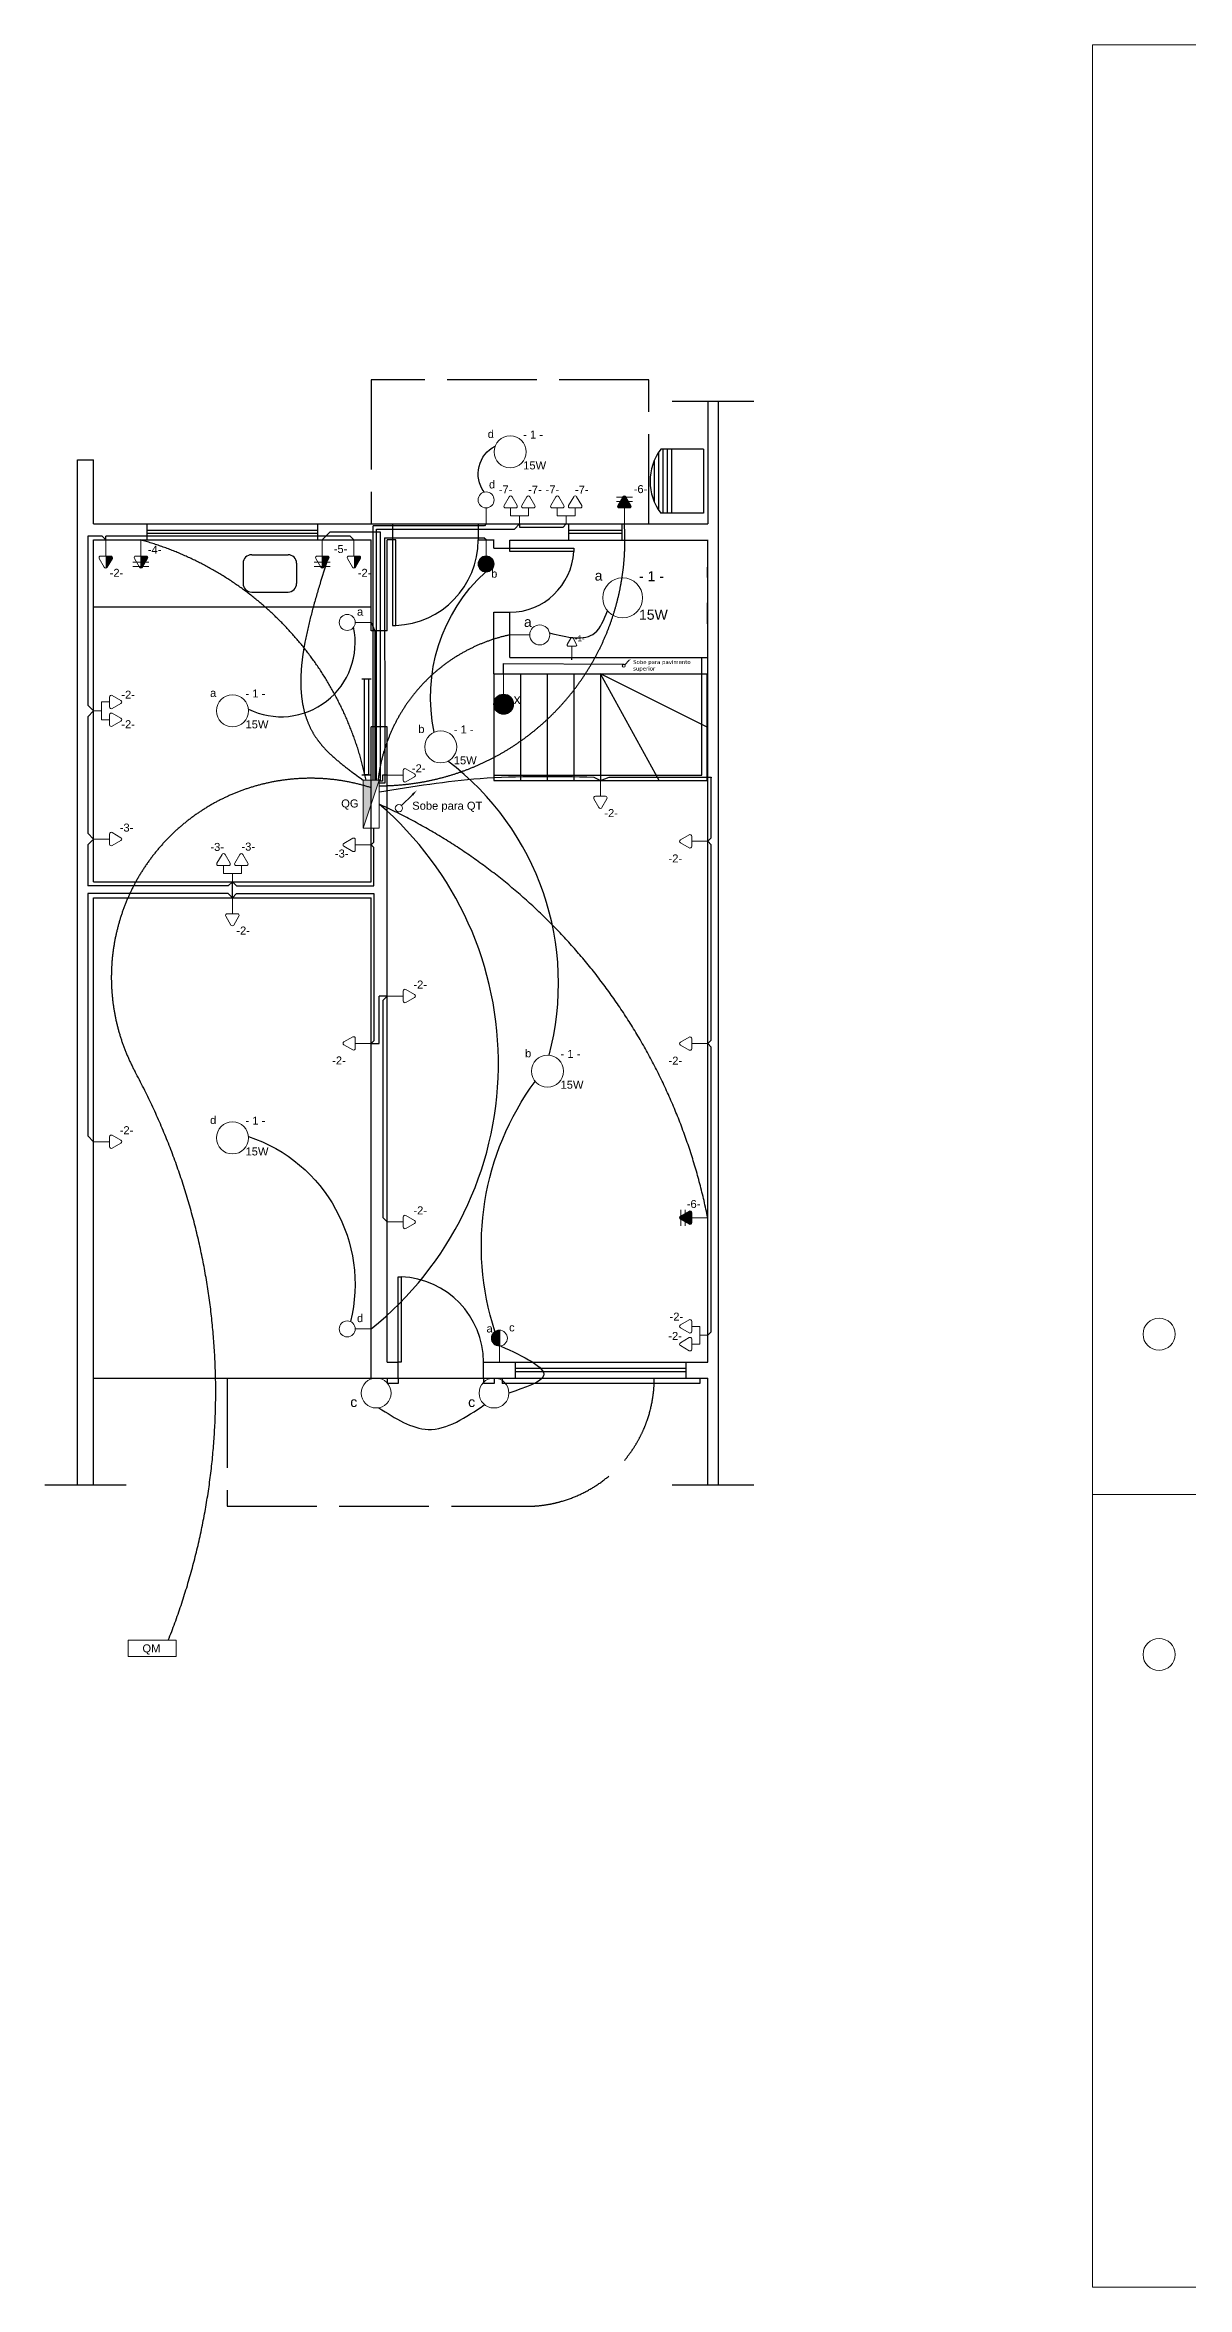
# Model space of a CAD drawing. Header units: millimetres. Extents: x 108055 to 152758, y 4876 to 37034.
# Drawn here: x 108055 to 118752, y 8211 to 29211 of the extents above; entities that cross this region are included whole.
import ezdxf

# ---------------------------------------------------------------- set-up
doc = ezdxf.new("R2010")
doc.units = ezdxf.units.MM
doc.header["$LTSCALE"] = 200
for name, pattern in [('ACAD_ISO02W100', [15, 12, -3]), ('ACAD_ISO04W100', [30, 24, -3, 0, -3]), ('DASHED', [0.75, 0.5, -0.25])]:
    doc.linetypes.add(name, pattern=pattern)
for name, color, linetype, lineweight in [('arquitetonico', 7, 'Continuous', 9), ('Eletrodutos', 4, 'Continuous', 9), ('simbologia', 2, 'Continuous', 9)]:
    doc.layers.add(name, color=color, linetype=linetype, lineweight=lineweight)
doc.layers.add('Texto', color=9, linetype='Continuous')
doc.styles.add('style1', font='arial.ttf')

msp = doc.modelspace()

# ---------------------------------------------------------------- hatches: boundary and pattern name
at = {"layer": 'simbologia'}
h = msp.add_hatch(color=256, dxfattribs=at)
h.dxf.hatch_style = 1
h.paths.add_polyline_path([(113443, 24935), (113421, 24898, 0.57735), (113435, 24874), (113529, 24874, 0.57735), (113543, 24898), (113521, 24935)])
h.paths.add_polyline_path([(113466, 24976), (113443, 24935), (113521, 24935), (113498, 24976)])
h.paths.add_polyline_path([(113468, 24979), (113466, 24976), (113498, 24976), (113496, 24979, 0.57735)])
h = msp.add_hatch(color=256, dxfattribs=at)
h.dxf.hatch_style = 1
h.paths.add_polyline_path([(108687, 24400, 0.57735), (108673, 24424), (108626, 24424), (108626, 24310, 0.267949), (108640, 24318)])
h = msp.add_hatch(color=256, dxfattribs=at)
h.dxf.hatch_style = 1
h.paths.add_polyline_path([(109016, 24400, 0.57735), (109002, 24424), (108954, 24424), (108954, 24310, 0.267949), (108968, 24318)])
h = msp.add_hatch(color=256, dxfattribs=at)
h.dxf.hatch_style = 1
h.paths.add_polyline_path([(110714, 24400, 0.57735), (110701, 24424), (110653, 24424), (110653, 24310, 0.267949), (110667, 24318)])
h = msp.add_hatch(color=256, dxfattribs=at)
h.dxf.hatch_style = 1
h.paths.add_polyline_path([(111010, 24400, 0.57735), (110996, 24424), (110949, 24424), (110949, 24310, 0.267949), (110963, 24318)])
for points in [[(112187, 24274, 1), (112187, 24424, 1)], [(112351, 22942, 1), (112351, 23129, 1)], [(111187, 22324), (111037, 22324), (111037, 21874)], [(112311, 17173, 1), (112311, 17023)]]:
    msp.add_hatch(color=256, dxfattribs=at).paths.add_polyline_path(points)
h = msp.add_hatch(color=256, dxfattribs=at)
h.dxf.hatch_style = 1
h.paths.add_polyline_path([(114050, 18188), (114088, 18166, 0.57735), (114112, 18180), (114112, 18274, 0.57735), (114088, 18288), (114050, 18266)])
h.paths.add_polyline_path([(114009, 18211), (114050, 18188), (114050, 18266), (114009, 18243)])
h.paths.add_polyline_path([(114006, 18213), (114009, 18211), (114009, 18243), (114006, 18241, 0.57735)])

# ---------------------------------------------------------------- linework, layer by layer
at = {"lineweight": 30}
for p, q in [((112258, 24497), (112258, 24572)), ((112408, 24497), (112408, 24572)), ((112408, 24572), (114258, 24572)), ((112258, 24497), (112408, 24497)), ((114258, 23985), (114258, 23790)), ((112258, 23322), (112258, 23897)), ((112258, 23897), (112408, 23897)), ((112408, 23472), (112408, 23897)), ((112258, 23322), (114258, 23322)), ((112258, 23322), (112258, 22322)), ((112408, 23472), (114258, 23472)), ((112508, 23322), (112508, 22322)), ((112758, 23322), (112758, 22322)), ((113008, 23322), (113008, 22322)), ((113258, 23322), (113258, 22322)), ((113808, 22322), (113258, 23322)), ((114258, 22822), (113258, 23322)), ((114208, 22372), (114208, 23322)), ((114258, 22322), (114258, 23322)), ((112258, 22372), (114208, 22372)), ((112258, 22322), (114258, 22322))]:
    msp.add_line(p, q, dxfattribs=at)
at = {"linetype": 'ACAD_ISO02W100', "lineweight": 30, "ltscale": 0.3}
msp.add_line((114208, 23322), (114208, 23472), dxfattribs=at)
at = {"lineweight": 30}
msp.add_lwpolyline([(112408, 24497), (113008, 24497), (113008, 24467), (112408, 24467)], close=True, dxfattribs=at)
at = {"color": 0, "lineweight": 30}
msp.add_lwpolyline([(114258, 24320), (114258, 24224)], dxfattribs=at)
at = {"lineweight": 30}
msp.add_arc((112408, 24497), 600, 270, 357.134, dxfattribs=at)
at = {"layer": 'arquitetonico'}
for p, q in [((147564, 29211), (117864, 29211)), ((117864, 29211), (117864, 8211)), ((117864, 8211), (147564, 8211))]:
    msp.add_line(p, q, dxfattribs=at)
at = {"layer": 'arquitetonico', "linetype": 'ACAD_ISO02W100', "lineweight": 30, "ltscale": 0.35}
for p, q in [((113712, 26074), (111112, 26074)), ((111112, 26074), (111112, 24724)), ((113712, 24724), (113712, 26074)), ((109762, 16724), (109762, 15524)), ((109762, 15524), (112562, 15524))]:
    msp.add_line(p, q, dxfattribs=at)
at = {"layer": 'arquitetonico', "linetype": 'ACAD_ISO04W100', "lineweight": 30, "ltscale": 0.35}
for p, q in [((113930, 25874), (114693, 25874)), ((108055, 15724), (108818, 15724)), ((113930, 15724), (114693, 15724))]:
    msp.add_line(p, q, dxfattribs=at)
at = {"layer": 'arquitetonico', "lineweight": 30}
for p, q in [((114262, 25874), (114262, 24724)), ((114362, 15724), (114362, 25874)), ((114222, 25424), (113822, 25424)), ((113842, 25424), (113842, 24824)), ((113882, 25424), (113882, 24824)), ((113922, 25424), (113922, 24824)), ((114222, 25424), (114222, 24824)), ((108362, 15724), (108362, 25324)), ((108362, 25324), (108512, 25324)), ((108512, 24724), (108512, 25324)), ((113762, 25320), (113762, 24928)), ((113802, 25395), (113802, 24853)), ((114222, 24824), (113822, 24824)), ((108512, 24724), (114262, 24724)), ((108512, 24574), (111112, 24574)), ((108512, 21374), (108512, 24574)), ((109012, 24574), (109012, 24724)), ((110612, 24664), (109012, 24664)), ((110612, 24634), (109012, 24634)), ((110612, 24574), (110612, 24724)), ((111112, 23724), (111112, 24574)), ((111262, 24724), (111312, 24724)), ((111262, 23724), (111262, 24574)), ((111312, 24574), (111262, 24574)), ((111312, 24724), (111312, 24574)), ((112112, 24724), (112112, 24574)), ((112112, 24574), (112262, 24574)), ((112962, 24574), (112962, 24724)), ((113462, 24664), (112962, 24664)), ((113462, 24634), (112962, 24634)), ((113462, 24574), (113462, 24724)), ((114262, 16874), (114262, 24574)), ((108512, 23949), (111112, 23949)), ((111262, 23724), (111112, 23724)), ((111022, 23274), (111112, 23274)), ((111047, 23274), (111087, 23274)), ((111047, 22374), (111047, 23274)), ((111087, 23274), (111087, 22374)), ((111112, 21374), (111112, 22824)), ((111262, 22824), (111112, 22824)), ((111262, 16874), (111262, 22824)), ((111022, 22374), (111112, 22374)), ((111087, 22374), (111047, 22374)), ((108512, 21374), (111112, 21374)), ((108512, 21224), (111112, 21224)), ((108512, 15724), (108512, 21224)), ((111112, 16724), (111112, 21224)), ((111262, 16874), (111362, 16874)), ((111362, 16724), (111362, 16874)), ((112162, 16874), (114262, 16874)), ((112162, 16724), (112162, 16874)), ((112462, 16724), (112462, 16874)), ((114062, 16814), (112462, 16814)), ((114062, 16724), (114062, 16874)), ((108512, 16724), (114262, 16724)), ((108512, 16724), (109762, 16724)), ((111262, 16724), (111262, 16674)), ((111362, 16674), (111262, 16674)), ((111362, 16724), (111362, 16674)), ((112162, 16724), (112162, 16674)), ((112262, 16674), (112162, 16674)), ((112262, 16724), (112262, 16674)), ((112337, 16724), (112337, 16674)), ((114187, 16674), (112337, 16674)), ((114062, 16784), (112462, 16784)), ((114187, 16724), (114187, 16674)), ((114262, 15724), (114262, 16724))]:
    msp.add_line(p, q, dxfattribs=at)
at = {"layer": 'arquitetonico', "lineweight": 30, "ltscale": 0.1}
for p, q in [((109992, 24436), (110332, 24436)), ((109912, 24356), (109912, 24166)), ((110412, 24356), (110412, 24166)), ((109992, 24086), (110332, 24086))]:
    msp.add_line(p, q, dxfattribs=at)
at = {"layer": 'arquitetonico', "ltscale": 0.1}
msp.add_line((118864, 15636), (117864, 15636), dxfattribs=at)
at = {"layer": 'arquitetonico', "lineweight": 30}
for points in [[(111312, 24574), (111312, 23774), (111342, 23774), (111342, 24574)], [(111362, 16874), (111362, 17674), (111392, 17674), (111392, 16874)]]:
    msp.add_lwpolyline(points, close=True, dxfattribs=at)
at = {"layer": 'arquitetonico', "ltscale": 0.1}
for centre in [(118489, 17136), (118489, 14136)]:
    msp.add_circle(centre, 150, dxfattribs=at)
at = {"layer": 'arquitetonico', "lineweight": 30}
for centre, radius, start, end in [((114222, 25124), 500, 143.1301, 216.8699), ((111312, 24574), 800, 272.1491, 0), ((111362, 16874), 800, 0, 87.8509)]:
    msp.add_arc(centre, radius, start, end, dxfattribs=at)
at = {"layer": 'arquitetonico', "lineweight": 30, "ltscale": 0.1}
for centre, start, end in [((109992, 24356), 90, 180), ((110332, 24356), 0, 90), ((109992, 24166), 180, 270), ((110332, 24166), 270, 0)]:
    msp.add_arc(centre, 80, start, end, dxfattribs=at)
at = {"layer": 'arquitetonico', "linetype": 'ACAD_ISO02W100', "lineweight": 30, "ltscale": 0.35}
for start, end in [(330, 0), (270, 330)]:
    msp.add_arc((112562, 16724), 1200, start, end, dxfattribs=at)
at = {"layer": 'Eletrodutos', "lineweight": 30, "ltscale": 100}
for p, q in [((108457, 24609), (108457, 23028)), ((108591, 24609), (108457, 24609)), ((108626, 24574), (108591, 24609)), ((110913, 24609), (108626, 24609)), ((108626, 24574), (108626, 24609)), ((110949, 24574), (110913, 24609)), ((112171, 24708), (111129, 24708)), ((111129, 22324), (111129, 24708)), ((111161, 22324), (111161, 24676)), ((111161, 24676), (112452, 24676)), ((111236, 24594), (111240, 22298)), ((111236, 24594), (112167, 24594)), ((112187, 24574), (112167, 24594)), ((112187, 24724), (112171, 24708)), ((112500, 24724), (112452, 24676)), ((112500, 24724), (112500, 24695)), ((112500, 24695), (112909, 24695)), ((112938, 24724), (112909, 24695)), ((108512, 22974), (108457, 23028)), ((108512, 22974), (108457, 22919)), ((108457, 22919), (108457, 21827)), ((111217, 22315), (111187, 22315)), ((111262, 22370), (111217, 22370)), ((111217, 22370), (111217, 22315)), ((111217, 22315), (111217, 22315)), ((113196, 22354), (113258, 22322)), ((113258, 22322), (113340, 22354)), ((113340, 22354), (114295, 22354)), ((114295, 22354), (114295, 22346)), ((111135, 21743), (111135, 21874)), ((108512, 21773), (108457, 21827)), ((108512, 21773), (108457, 21718)), ((108457, 21718), (108457, 21335)), ((111112, 21719), (111135, 21743)), ((111112, 21719), (111135, 21695)), ((111135, 21335), (111135, 21695)), ((114262, 21752), (114295, 21785)), ((114262, 21752), (114295, 21719)), ((109773, 21335), (108457, 21335)), ((109812, 21374), (109773, 21335)), ((109812, 21224), (109773, 21263)), ((109812, 21224), (109812, 21374)), ((109812, 21374), (109850, 21335)), ((109812, 21224), (109850, 21263)), ((109850, 21335), (111135, 21335)), ((111262, 20303), (111187, 20303)), ((111112, 19859), (111135, 19883)), ((114262, 19858), (114295, 19891)), ((114262, 19858), (114295, 19825)), ((108512, 18938), (108457, 18993)), ((111262, 18187), (111223, 18226)), ((114262, 17126), (114295, 17159))]:
    msp.add_line(p, q, dxfattribs=at)
at = {"layer": 'Eletrodutos', "linetype": 'DASHED', "lineweight": 30, "ltscale": 100}
for p, q in [((110653, 24574), (110728, 24649)), ((110728, 24649), (111195, 24649)), ((111195, 24649), (111195, 22324)), ((111112, 23802), (111146, 23724)), ((111146, 23724), (111146, 22324)), ((111195, 22324), (111187, 22324)), ((111240, 22298), (111187, 22298)), ((114295, 21785), (114295, 22346)), ((114295, 19891), (114295, 21719)), ((108457, 21263), (108457, 18993)), ((109773, 21263), (108457, 21263)), ((109850, 21263), (111135, 21263)), ((111135, 21263), (111135, 19883)), ((111187, 19859), (111187, 20303)), ((111262, 20303), (111223, 20264)), ((111223, 18226), (111223, 20264)), ((111112, 19859), (111187, 19859)), ((114295, 17159), (114295, 19825))]:
    msp.add_line(p, q, dxfattribs=at)
at = {"layer": 'Eletrodutos', "lineweight": 30}
for p, q in [((112351, 23316), (112351, 23418)), ((112351, 23418), (113476, 23410)), ((112990, 23453), (112990, 23472)), ((112990, 23472), (112990, 23472))]:
    msp.add_line(p, q, dxfattribs=at)
at = {"layer": 'Eletrodutos', "lineweight": 30, "ltscale": 100}
for points in [[(112168, 25024, -0.459564), (112272, 25454, -1.466433)], [(111112, 17185, 0.469112), (111187, 22099, 26.095008)]]:
    msp.add_lwpolyline(points, format="xyb", dxfattribs=at)
at = {"layer": 'Eletrodutos', "linetype": 'DASHED', "lineweight": 30, "ltscale": 100}
for points in [[(108954, 24574, -0.281351), (111063, 22324, -3.755762)], [(111187, 22272, 0.433664), (113482, 24724, 19.613514)], [(111175, 22324, -0.321671), (112412, 23686, -5.198224)], [(109211, 14269, 0.221219), (108900, 19594, -0.674897), (111112, 22253, -1.750515)], [(114262, 18227, 0.241538), (111187, 22099, 7.64541)]]:
    msp.add_lwpolyline(points, format="xyb", dxfattribs=at)
at = {"layer": 'Eletrodutos', "lineweight": 30}
for points in [[(111701, 22774, -0.264316), (112180, 24274, -3.429285)], [(109961, 22990, 0.625555), (110946, 23756, 3.386702)], [(112776, 19748, 0.305445), (111829, 22503, 6.437122)], [(112269, 17163, -0.241217), (112646, 19503, -2.822018)], [(109961, 18988, -0.391155), (110917, 17254, -3.255461)]]:
    msp.add_lwpolyline(points, format="xyb", dxfattribs=at)
at = {"layer": 'Eletrodutos', "linetype": 'DASHED', "lineweight": 30, "ltscale": 100}
msp.add_spline([(110691, 24359), (110608, 22703), (111037, 22324)], degree=3, dxfattribs=at)
at = {"layer": 'Eletrodutos', "lineweight": 30}
msp.add_spline([(112780, 23703), (113205, 23703), (113323, 23911)], degree=3, dxfattribs=at)
at = {"layer": 'Eletrodutos', "lineweight": 30, "ltscale": 100}
for points in [[(111188, 22215), (112132, 22341), (113196, 22354)], [(112324, 17025), (112724, 16746), (112401, 16585)]]:
    msp.add_spline(points, degree=3, dxfattribs=at)
at = {"layer": 'Eletrodutos', "linetype": 'Continuous', "lineweight": 30}
msp.add_spline([(111183, 16447), (111644, 16244), (112173, 16476)], degree=3, dxfattribs=at)
at = {"layer": 'simbologia'}
for p, q in [((112187, 24724), (112187, 24874)), ((112416, 24874), (112416, 24799)), ((112416, 24799), (112583, 24799)), ((112500, 24799), (112500, 24724)), ((112583, 24874), (112583, 24799)), ((112854, 24874), (112854, 24799)), ((112854, 24799), (113021, 24799)), ((112938, 24799), (112938, 24724)), ((113021, 24874), (113021, 24799)), ((113407, 24976), (113557, 24976)), ((113407, 24935), (113557, 24935)), ((113482, 24874), (113482, 24724)), ((108626, 24424), (108626, 24574)), ((108954, 24424), (108954, 24574)), ((110653, 24424), (110653, 24574)), ((110949, 24424), (110949, 24574)), ((112187, 24574), (112187, 24424)), ((109029, 24367), (108880, 24367)), ((108954, 24310), (108954, 24424)), ((110728, 24367), (110578, 24367)), ((110653, 24310), (110653, 24424)), ((109029, 24326), (108880, 24326)), ((110728, 24326), (110578, 24326)), ((111112, 23802), (110962, 23802)), ((112408, 23685), (112595, 23685)), ((112991, 23579), (112991, 23472)), ((112351, 23316), (112351, 23129)), ((113526, 23447), (113486, 23406)), ((108586, 22974), (108512, 22974)), ((108661, 23057), (108586, 23057)), ((108586, 23057), (108586, 22890)), ((108661, 22890), (108586, 22890)), ((111187, 22324), (111037, 21874)), ((111411, 22370), (111262, 22370)), ((113258, 22174), (113258, 22324)), ((111497, 22188), (111395, 22086)), ((108661, 21773), (108512, 21773)), ((110962, 21719), (111112, 21719)), ((114112, 21752), (114262, 21752)), ((109728, 21524), (109728, 21449)), ((109728, 21449), (109895, 21449)), ((109812, 21449), (109812, 21374)), ((109895, 21524), (109895, 21449)), ((109812, 21074), (109812, 21224)), ((111411, 20303), (111262, 20303)), ((110962, 19859), (111112, 19859)), ((114112, 19858), (114262, 19858)), ((108661, 18938), (108512, 18938)), ((114009, 18152), (114009, 18302)), ((114050, 18152), (114050, 18302)), ((111411, 18187), (111262, 18187)), ((114112, 18227), (114262, 18227)), ((111112, 17185), (110962, 17185)), ((112311, 16874), (112311, 17024)), ((114112, 17209), (114187, 17209)), ((114112, 17042), (114187, 17042)), ((114187, 17042), (114187, 17209)), ((114187, 17126), (114262, 17126))]:
    msp.add_line(p, q, dxfattribs=at)
at = {"layer": 'simbologia', "lineweight": 30, "ltscale": 100}
msp.add_line((112311, 17174), (112311, 17024), dxfattribs=at)
at = {"layer": 'simbologia'}
for points in [[(112369, 24874), (112463, 24874, 0.57735), (112477, 24898), (112430, 24979, 0.57735), (112402, 24979), (112355, 24898, 0.57735)], [(112536, 24874), (112630, 24874, 0.57735), (112644, 24898), (112597, 24979, 0.57735), (112569, 24979), (112522, 24898, 0.57735)], [(112807, 24874), (112901, 24874, 0.57735), (112915, 24898), (112868, 24979, 0.57735), (112840, 24979), (112793, 24898, 0.57735)], [(112974, 24874), (113068, 24874, 0.57735), (113082, 24898), (113035, 24979, 0.57735), (113007, 24979), (112960, 24898, 0.57735)], [(113435, 24874), (113529, 24874, 0.57735), (113543, 24898), (113496, 24979, 0.57735), (113468, 24979), (113421, 24898, 0.57735)], [(108673, 24424), (108579, 24424, 0.57735), (108565, 24400), (108612, 24318, 0.57735), (108640, 24318), (108687, 24400, 0.57735)], [(109002, 24424), (108907, 24424, 0.57735), (108893, 24400), (108941, 24318, 0.57735), (108968, 24318), (109016, 24400, 0.57735)], [(110701, 24424), (110606, 24424, 0.57735), (110592, 24400), (110640, 24318, 0.57735), (110667, 24318), (110714, 24400, 0.57735)], [(110996, 24424), (110902, 24424, 0.57735), (110888, 24400), (110935, 24318, 0.57735), (110963, 24318), (111010, 24400, 0.57735)], [(112957, 23579), (113025, 23579, 0.57735), (113035, 23596), (113001, 23655, 0.57735), (112981, 23655), (112947, 23596, 0.57735)], [(108661, 23104), (108661, 23010, 0.57735), (108685, 22996), (108767, 23043, 0.57735), (108767, 23071), (108685, 23118, 0.57735)], [(108661, 22938), (108661, 22843, 0.57735), (108685, 22829), (108767, 22876, 0.57735), (108767, 22904), (108685, 22951, 0.57735)], [(111411, 22417), (111411, 22322, 0.57735), (111435, 22309), (111517, 22356, 0.57735), (111517, 22383), (111435, 22431, 0.57735)], [(113305, 22174), (113211, 22174, 0.57735), (113197, 22150), (113244, 22068, 0.57735), (113272, 22068), (113319, 22150, 0.57735)], [(108661, 21820), (108661, 21725, 0.57735), (108685, 21712), (108767, 21759, 0.57735), (108767, 21786), (108685, 21834, 0.57735)], [(109681, 21524), (109775, 21524, 0.57735), (109789, 21548), (109742, 21629, 0.57735), (109714, 21629), (109667, 21548, 0.57735)], [(109848, 21524), (109942, 21524, 0.57735), (109956, 21548), (109909, 21629, 0.57735), (109881, 21629), (109834, 21548, 0.57735)], [(110962, 21672), (110962, 21766, 0.57735), (110938, 21780), (110856, 21733, 0.57735), (110856, 21705), (110938, 21658, 0.57735)], [(114112, 21705), (114112, 21799, 0.57735), (114088, 21813), (114006, 21766, 0.57735), (114006, 21738), (114088, 21691, 0.57735)], [(109859, 21074), (109764, 21074, 0.57735), (109750, 21050), (109798, 20968, 0.57735), (109825, 20968), (109873, 21050, 0.57735)], [(111411, 20350), (111411, 20255, 0.57735), (111435, 20242), (111517, 20289, 0.57735), (111517, 20317), (111435, 20364, 0.57735)], [(110962, 19812), (110962, 19906, 0.57735), (110938, 19920), (110856, 19873, 0.57735), (110856, 19845), (110938, 19798, 0.57735)], [(114112, 19811), (114112, 19905, 0.57735), (114088, 19919), (114006, 19872, 0.57735), (114006, 19844), (114088, 19797, 0.57735)], [(108661, 18986), (108661, 18891, 0.57735), (108685, 18877), (108767, 18924, 0.57735), (108767, 18952), (108685, 18999, 0.57735)], [(114112, 18180), (114112, 18274, 0.57735), (114088, 18288), (114006, 18241, 0.57735), (114006, 18213), (114088, 18166, 0.57735)], [(111411, 18235), (111411, 18140, 0.57735), (111435, 18126), (111517, 18173, 0.57735), (111517, 18201), (111435, 18248, 0.57735)], [(114112, 17162), (114112, 17257, 0.57735), (114088, 17270), (114006, 17223, 0.57735), (114006, 17196), (114088, 17148, 0.57735)], [(114112, 16995), (114112, 17090, 0.57735), (114088, 17104), (114006, 17056, 0.57735), (114006, 17029), (114088, 16981, 0.57735)]]:
    msp.add_lwpolyline(points, format="xyb", close=True, dxfattribs=at)
for points in [[(111187, 21874), (111187, 22324), (111037, 22324), (111037, 21874)], [(108835, 14119), (109285, 14119), (109285, 14269), (108835, 14269)]]:
    msp.add_lwpolyline(points, close=True, dxfattribs=at)
for centre, radius in [((112412, 25399), 150), ((112187, 24949), 74.9), ((112187, 24349), 74.9), ((113466, 24032), 187), ((113466, 24032), 187), ((110887, 23802), 74.9), ((112689, 23685), 93.7), ((113476, 23396), 13.5), ((109812, 22974), 150), ((112351, 23036), 93.7), ((111762, 22636), 150), ((111371, 22062), 34), ((112762, 19599), 150), ((109812, 18974), 150), ((110887, 17185), 74.9), ((112311, 17099), 74.9), ((111158, 16585), 140), ((112261, 16585), 140)]:
    msp.add_circle(centre, radius, dxfattribs=at)
for points in [[(113524, 23449), (113529, 23444), (113543, 23463)], [(111490, 22195), (111504, 22181), (111539, 22230)]]:
    msp.add_solid(points, dxfattribs=at)

# ---------------------------------------------------------------- texts
at = {"insert": (113564, 23449), "char_height": 36.53, "width": 622.18, "attachment_point": 1}
msp.add_mtext('{\\fVerdana|b0|i0|c0|p34;Sobe para pavimento\\Psuperior}', dxfattribs=at)
at = {"layer": 'Texto', "style": 'style1'}
for s, height, p in [('d', 74.9, (112202, 25529)), ('- 1 -', 74.9, (112534, 25524)), ('15W', 74.9, (112534, 25235)), ('d', 74.9, (112214, 25057)), ('-7-', 74.9, (112305, 25010)), ('-7-', 74.9, (112580, 25008)), ('-7-', 74.9, (112744, 25010)), ('-7-', 74.9, (113019, 25008)), ('-6-', 74.9, (113569, 25013)), ('-4-', 74.9, (109019, 24446)), ('-5-', 74.9, (110760, 24452)), ('-2-', 74.9, (108662, 24229)), ('-2-', 74.9, (110985, 24229)), ('b', 74.9, (112234, 24221)), ('a', 93.7, (113204, 24194)), ('- 1 -', 93.7, (113619, 24188)), ('a', 74.9, (110978, 23865)), ('a', 93.7, (112541, 23760)), ('15W', 93.7, (113619, 23827)), ('15W', 93.7, (113619, 23827)), ('-1-', 53.6, (113018, 23626)), ('-2-', 74.9, (108771, 23088)), ('a', 74.9, (109602, 23104)), ('- 1 -', 74.9, (109934, 23099)), ('x', 93.7, (112445, 23037)), ('-2-', 74.9, (108771, 22811)), ('15W', 74.9, (109934, 22810)), ('b', 74.9, (111552, 22766)), ('- 1 -', 74.9, (111884, 22762)), ('-2-', 74.9, (111492, 22398)), ('15W', 74.9, (111884, 22473)), ('QG', 74.9, (110830, 22069)), ('Sobe para QT', 74.92, (111495, 22048)), ('-2-', 74.9, (113294, 21979)), ('-3-', 74.9, (108756, 21843)), ('-3-', 74.9, (109605, 21662)), ('-3-', 74.9, (109896, 21665)), ('-3-', 74.9, (110771, 21600)), ('-2-', 74.9, (113895, 21554)), ('-2-', 74.9, (109848, 20879)), ('-2-', 74.9, (111506, 20373)), ('b', 74.9, (112552, 19729)), ('- 1 -', 74.9, (112884, 19724)), ('-2-', 74.9, (110745, 19662)), ('-2-', 74.9, (113895, 19660)), ('15W', 74.9, (112884, 19435)), ('d', 74.9, (109602, 19104)), ('- 1 -', 74.9, (109934, 19099)), ('-2-', 74.9, (108756, 19009)), ('15W', 74.9, (109934, 18810)), ('-2-', 74.9, (111506, 18258)), ('-6-', 74.9, (114066, 18318)), ('d', 74.9, (110978, 17249)), ('c', 74.9, (112402, 17162)), ('-2-', 74.9, (113905, 17263)), ('a', 74.9, (112191, 17152)), ('-2-', 74.9, (113893, 17082)), ('c', 93.7, (110915, 16454)), ('c', 93.7, (112019, 16454)), ('QM', 74.9, (108969, 14156))]:
    msp.add_text(s, height=height, dxfattribs=at).set_placement(p)

doc.saveas('drawing.dxf')
